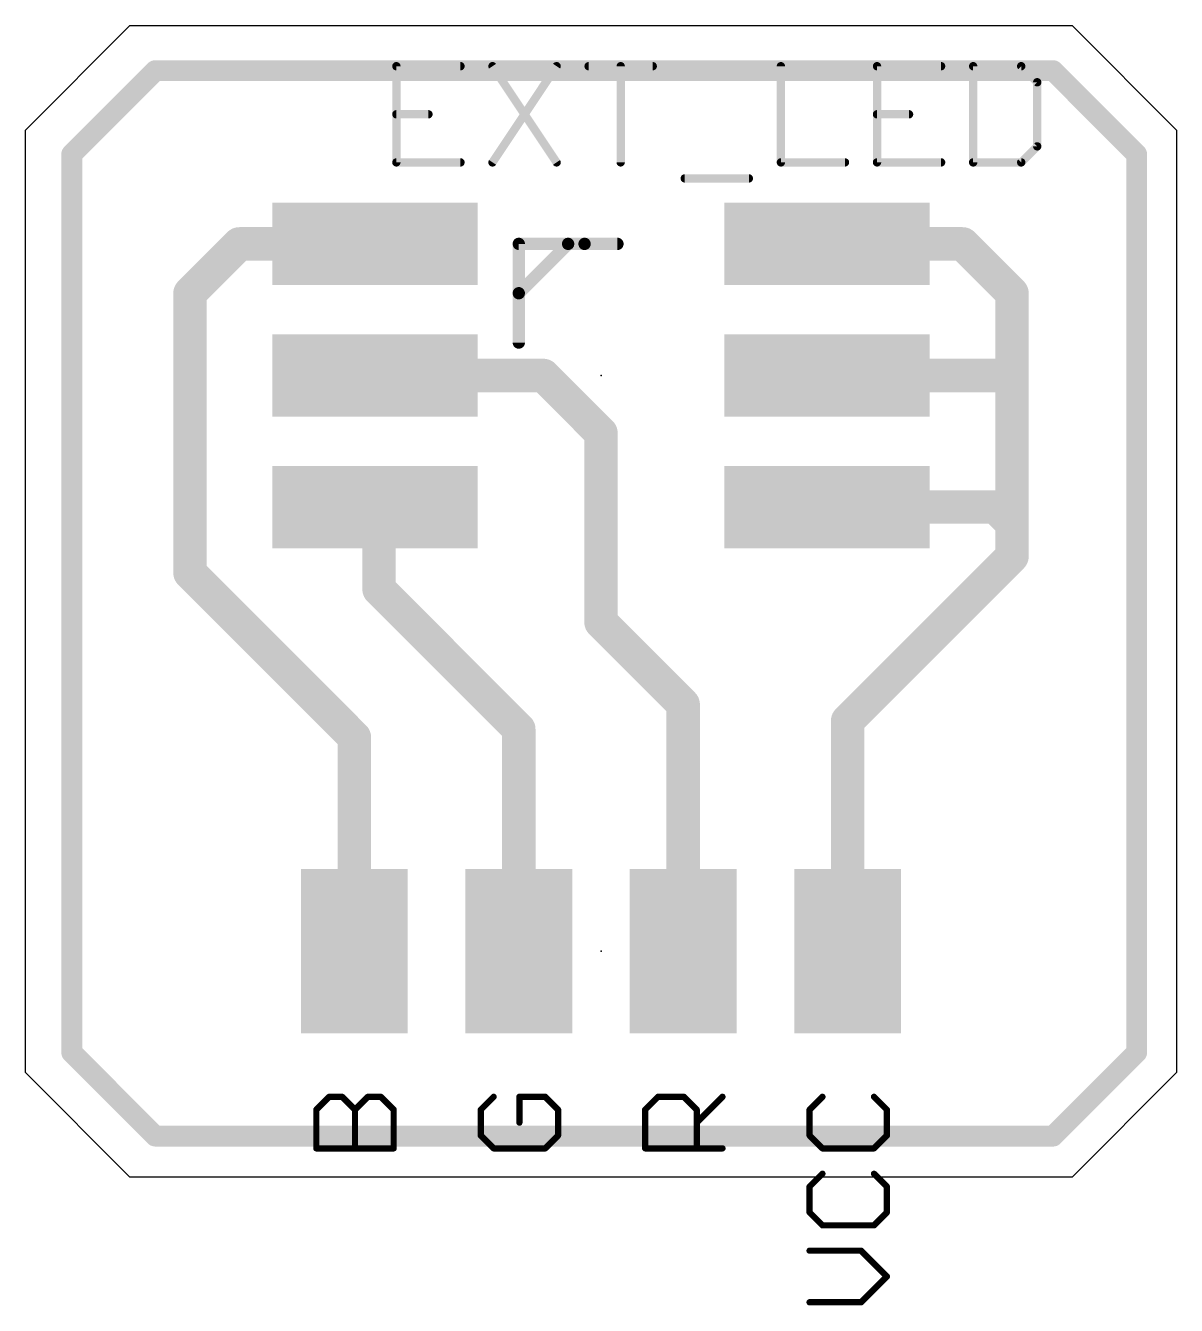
# Model space of a CAD drawing. Extents: x 1.3 to 95.4, y 0 to 60.
# Drawn here: x 66 to 80, y 44.44 to 60 of the extents above; entities that cross this region are included whole.
import ezdxf

# ---------------------------------------------------------------- set-up
doc = ezdxf.new("R2010")
doc.units = 0
for name, color, linetype in [('1', 12, 'CONTINUOUS'), ('20', 53, 'CONTINUOUS'), ('21', 253, 'CONTINUOUS'), ('23', 53, 'CONTINUOUS'), ('25', 253, 'CONTINUOUS')]:
    doc.layers.add(name, color=color, linetype=linetype)

# ---------------------------------------------------------------- blocks, each defined once
blk = doc.blocks.new('RECT')
blk.add_solid([(-0.5, -0.5), (0.5, -0.5), (-0.5, 0.5), (0.5, 0.5)])

msp = doc.modelspace()

# ---------------------------------------------------------------- linework, layer by layer
at = {"layer": '1'}
for points, const_width in [([(66.562, 58.436), (67.578, 59.452)], 0.254), ([(67.578, 59.452), (78.5, 59.452)], 0.254), ([(78.5, 59.452), (79.516, 58.436)], 0.254), ([(66.562, 47.514), (66.562, 58.436)], 0.254), ([(79.516, 47.514), (79.516, 58.436)], 0.254), ([(68, 56.746), (68.6, 57.346)], 0.4064), ([(68.6, 57.346), (70.25, 57.346)], 0.4064), ([(77.4, 57.346), (75.75, 57.346)], 0.4064), ([(78, 56.746), (77.4, 57.346)], 0.4064), ([(68, 53.346), (68, 56.746)], 0.4064), ([(78, 55.746), (78, 56.746)], 0.4064), ([(70.25, 55.746), (72.3, 55.746)], 0.4064), ([(72.3, 55.746), (73, 55.046)], 0.4064), ([(78, 55.746), (75.75, 55.746)], 0.4064), ([(78, 53.946), (78, 55.746)], 0.4064), ([(73, 55.046), (73, 52.746)], 0.4064), ([(70.3, 54.096), (70.25, 54.146)], 0.4064), ([(77.8, 54.146), (75.75, 54.146)], 0.4064), ([(78, 53.946), (77.8, 54.146)], 0.4064), ([(70.3, 53.146), (70.3, 54.096)], 0.4064), ([(78, 53.546), (78, 53.946)], 0.4064), ([(76, 51.546), (78, 53.546)], 0.4064), ([(70, 51.346), (68, 53.346)], 0.4064), ([(72, 51.446), (70.3, 53.146)], 0.4064), ([(73, 52.746), (74, 51.746)], 0.4064), ([(74, 51.746), (74, 48.746)], 0.4064), ([(76, 48.746), (76, 51.546)], 0.4064), ([(70, 48.746), (70, 51.346)], 0.4064), ([(72, 48.746), (72, 51.446)], 0.4064), ([(66.562, 47.514), (67.578, 46.498)], 0.254), ([(78.5, 46.498), (79.516, 47.514)], 0.254), ([(67.578, 46.498), (78.5, 46.498)], 0.254)]:
    msp.add_lwpolyline(points, dxfattribs=dict(at, const_width=const_width))
for points, const_width in [([(67.578, 59.5155, 1), (67.578, 59.3885)], 0.127), ([(67.6229, 59.4071, 1), (67.5331, 59.4969)], 0.127), ([(78.5449, 59.4969, 1), (78.4551, 59.4071)], 0.127), ([(78.5, 59.3885, 1), (78.5, 59.5155)], 0.127), ([(66.6255, 58.436, 1), (66.4985, 58.436)], 0.127), ([(66.5171, 58.4809, 1), (66.6069, 58.3911)], 0.127), ([(79.5795, 58.436, 1), (79.4525, 58.436)], 0.127), ([(79.4711, 58.3911, 1), (79.5609, 58.4809)], 0.127), ([(68.6, 57.4476, 1), (68.6, 57.2444)], 0.2032), ([(68.6718, 57.2742, 1), (68.5282, 57.4178)], 0.2032), ([(70.25, 57.2444, 1), (70.25, 57.4476)], 0.2032), ([(75.75, 57.4476, 1), (75.75, 57.2444)], 0.2032), ([(77.4718, 57.4178, 1), (77.3282, 57.2742)], 0.2032), ([(77.4, 57.2444, 1), (77.4, 57.4476)], 0.2032), ([(68.1016, 56.746, 1), (67.8984, 56.746)], 0.2032), ([(67.9282, 56.8178, 1), (68.0718, 56.6742)], 0.2032), ([(78.1016, 56.746, 1), (77.8984, 56.746)], 0.2032), ([(77.9282, 56.6742, 1), (78.0718, 56.8178)], 0.2032), ([(70.25, 55.8476, 1), (70.25, 55.6444)], 0.2032), ([(72.3718, 55.8178, 1), (72.2282, 55.6742)], 0.2032), ([(72.3, 55.6444, 1), (72.3, 55.8476)], 0.2032), ([(75.75, 55.8476, 1), (75.75, 55.6444)], 0.2032), ([(78.1016, 55.746, 1), (77.8984, 55.746)], 0.2032), ([(78, 55.6444, 1), (78, 55.8476)], 0.2032), ([(77.8984, 55.746, 1), (78.1016, 55.746)], 0.2032), ([(73.1016, 55.046, 1), (72.8984, 55.046)], 0.2032), ([(72.9282, 54.9742, 1), (73.0718, 55.1178)], 0.2032), ([(70.3218, 54.2178, 1), (70.1782, 54.0742)], 0.2032), ([(75.75, 54.2476, 1), (75.75, 54.0444)], 0.2032), ([(77.8718, 54.2178, 1), (77.7282, 54.0742)], 0.2032), ([(77.8, 54.0444, 1), (77.8, 54.2476)], 0.2032), ([(70.4016, 54.096, 1), (70.1984, 54.096)], 0.2032), ([(70.2282, 54.0242, 1), (70.3718, 54.1678)], 0.2032), ([(78.1016, 53.946, 1), (77.8984, 53.946)], 0.2032), ([(77.8984, 53.946, 1), (78.1016, 53.946)], 0.2032), ([(77.9282, 53.8742, 1), (78.0718, 54.0178)], 0.2032), ([(78.0718, 53.4742, 1), (77.9282, 53.6178)], 0.2032), ([(68.0718, 53.4178, 1), (67.9282, 53.2742)], 0.2032), ([(77.8984, 53.546, 1), (78.1016, 53.546)], 0.2032), ([(67.8984, 53.346, 1), (68.1016, 53.346)], 0.2032), ([(70.1984, 53.146, 1), (70.4016, 53.146)], 0.2032), ([(70.3718, 53.2178, 1), (70.2282, 53.0742)], 0.2032), ([(73.0718, 52.8178, 1), (72.9282, 52.6742)], 0.2032), ([(72.8984, 52.746, 1), (73.1016, 52.746)], 0.2032), ([(74.1016, 51.746, 1), (73.8984, 51.746)], 0.2032), ([(73.9282, 51.6742, 1), (74.0718, 51.8178)], 0.2032), ([(76.1016, 51.546, 1), (75.8984, 51.546)], 0.2032), ([(75.9282, 51.6178, 1), (76.0718, 51.4742)], 0.2032), ([(70.1016, 51.346, 1), (69.8984, 51.346)], 0.2032), ([(69.9282, 51.2742, 1), (70.0718, 51.4178)], 0.2032), ([(72.1016, 51.446, 1), (71.8984, 51.446)], 0.2032), ([(71.9282, 51.3742, 1), (72.0718, 51.5178)], 0.2032), ([(69.8984, 48.746, 1), (70.1016, 48.746)], 0.2032), ([(71.8984, 48.746, 1), (72.1016, 48.746)], 0.2032), ([(73.8984, 48.746, 1), (74.1016, 48.746)], 0.2032), ([(75.8984, 48.746, 1), (76.1016, 48.746)], 0.2032), ([(66.6069, 47.5589, 1), (66.5171, 47.4691)], 0.127), ([(79.5609, 47.4691, 1), (79.4711, 47.5589)], 0.127), ([(66.4985, 47.514, 1), (66.6255, 47.514)], 0.127), ([(79.4525, 47.514, 1), (79.5795, 47.514)], 0.127), ([(67.578, 46.5615, 1), (67.578, 46.4345)], 0.127), ([(67.5331, 46.4531, 1), (67.6229, 46.5429)], 0.127), ([(78.4551, 46.5429, 1), (78.5449, 46.4531)], 0.127), ([(78.5, 46.4345, 1), (78.5, 46.5615)], 0.127)]:
    msp.add_lwpolyline(points, format="xyb", dxfattribs=dict(at, const_width=const_width))
at = {"layer": '20'}
for p, q in [((66, 58.73), (67.27, 60)), ((67.27, 60), (78.73, 60)), ((78.73, 60), (80, 58.73)), ((66, 47.27), (66, 58.73)), ((80, 58.73), (80, 47.27)), ((67.27, 46), (66, 47.27)), ((80, 47.27), (78.73, 46)), ((78.73, 46), (67.27, 46))]:
    msp.add_line(p, q, dxfattribs=at)
at = {"layer": '21'}
for points, const_width in [([(72.6, 57.346), (72, 56.746)], 0.15), ([(72, 56.746), (72, 57.346)], 0.15), ([(72, 57.346), (72.6, 57.346)], 0.15), ([(72.8, 57.346), (72.6, 57.346)], 0.15), ([(73.2, 57.346), (72.8, 57.346)], 0.15), ([(72, 56.746), (72, 56.146)], 0.15), ([(69.5373, 46.8189), (69.6941, 46.9757)], 0.0762), ([(69.6941, 46.9757), (69.8508, 46.9757)], 0.0762), ([(69.8508, 46.9757), (70.0076, 46.8189)], 0.0762), ([(70.0076, 46.8189), (70.1644, 46.9757)], 0.0762), ([(70.1644, 46.9757), (70.3211, 46.9757)], 0.0762), ([(70.3211, 46.9757), (70.4779, 46.8189)], 0.0762), ([(71.6941, 46.9757), (71.5373, 46.8189)], 0.0762), ([(72.3211, 46.9757), (72.0076, 46.9757)], 0.0762), ([(72.0076, 46.9757), (72.0076, 46.6621)], 0.0762), ([(72.4779, 46.8189), (72.3211, 46.9757)], 0.0762), ([(73.5373, 46.8189), (73.6941, 46.9757)], 0.0762), ([(73.6941, 46.9757), (74.0076, 46.9757)], 0.0762), ([(74.0076, 46.9757), (74.1644, 46.8189)], 0.0762), ([(74.1644, 46.6621), (74.4779, 46.9757)], 0.0762), ([(75.6941, 46.9757), (75.5373, 46.8189)], 0.0762), ([(76.4779, 46.8189), (76.3211, 46.9757)], 0.0762), ([(69.5373, 46.3486), (69.5373, 46.8189)], 0.0762), ([(70.0076, 46.3486), (70.0076, 46.8189)], 0.0762), ([(70.4779, 46.8189), (70.4779, 46.3486)], 0.0762), ([(71.5373, 46.8189), (71.5373, 46.5053)], 0.0762), ([(72.4779, 46.5053), (72.4779, 46.8189)], 0.0762), ([(73.5373, 46.3486), (73.5373, 46.8189)], 0.0762), ([(74.1644, 46.8189), (74.1644, 46.3486)], 0.0762), ([(75.5373, 46.8189), (75.5373, 46.5053)], 0.0762), ([(76.4779, 46.5053), (76.4779, 46.8189)], 0.0762), ([(71.5373, 46.5053), (71.6941, 46.3486)], 0.0762), ([(72.3211, 46.3486), (72.4779, 46.5053)], 0.0762), ([(75.5373, 46.5053), (75.6941, 46.3486)], 0.0762), ([(76.3211, 46.3486), (76.4779, 46.5053)], 0.0762), ([(70.4779, 46.3486), (69.5373, 46.3486)], 0.0762), ([(71.6941, 46.3486), (72.3211, 46.3486)], 0.0762), ([(74.4779, 46.3486), (73.5373, 46.3486)], 0.0762), ([(75.6941, 46.3486), (76.3211, 46.3486)], 0.0762), ([(75.6941, 46.0401), (75.5373, 45.8834)], 0.0762), ([(76.4779, 45.8834), (76.3211, 46.0401)], 0.0762), ([(75.5373, 45.8834), (75.5373, 45.5698)], 0.0762), ([(76.4779, 45.5698), (76.4779, 45.8834)], 0.0762), ([(75.5373, 45.5698), (75.6941, 45.4131)], 0.0762), ([(76.3211, 45.4131), (76.4779, 45.5698)], 0.0762), ([(75.6941, 45.4131), (76.3211, 45.4131)], 0.0762), ([(76.1644, 45.1046), (75.5373, 45.1046)], 0.0762), ([(76.4779, 44.7911), (76.1644, 45.1046)], 0.0762), ([(76.1644, 44.4775), (76.4779, 44.7911)], 0.0762), ([(75.5373, 44.4775), (76.1644, 44.4775)], 0.0762)]:
    msp.add_lwpolyline(points, dxfattribs=dict(at, const_width=const_width))
for points, const_width in [([(72.0375, 57.346, 1), (71.9625, 57.346)], 0.075), ([(72, 57.3835, 1), (72, 57.3085)], 0.075), ([(72.6, 57.3835, 1), (72.6, 57.3085)], 0.075), ([(72.6265, 57.3195, 1), (72.5735, 57.3725)], 0.075), ([(72.6, 57.3085, 1), (72.6, 57.3835)], 0.075), ([(72.8, 57.3835, 1), (72.8, 57.3085)], 0.075), ([(72.8, 57.3085, 1), (72.8, 57.3835)], 0.075), ([(73.2, 57.3085, 1), (73.2, 57.3835)], 0.075), ([(72.0375, 56.746, 1), (71.9625, 56.746)], 0.075), ([(71.9735, 56.7725, 1), (72.0265, 56.7195)], 0.075), ([(71.9625, 56.746, 1), (72.0375, 56.746)], 0.075), ([(71.9625, 56.146, 1), (72.0375, 56.146)], 0.075), ([(69.6941, 46.9947, 1), (69.6941, 46.9566)], 0.0381), ([(69.7075, 46.9622, 1), (69.6806, 46.9891)], 0.0381), ([(69.8643, 46.9891, 1), (69.8374, 46.9622)], 0.0381), ([(69.8508, 46.9566, 1), (69.8508, 46.9947)], 0.0381), ([(70.1644, 46.9947, 1), (70.1644, 46.9566)], 0.0381), ([(70.1778, 46.9622, 1), (70.1509, 46.9891)], 0.0381), ([(70.3346, 46.9891, 1), (70.3077, 46.9622)], 0.0381), ([(70.3211, 46.9566, 1), (70.3211, 46.9947)], 0.0381), ([(71.7075, 46.9622, 1), (71.6806, 46.9891)], 0.0381), ([(72.0076, 46.9947, 1), (72.0076, 46.9566)], 0.0381), ([(72.0266, 46.9757, 1), (71.9886, 46.9757)], 0.0381), ([(72.3346, 46.9891, 1), (72.3077, 46.9622)], 0.0381), ([(72.3211, 46.9566, 1), (72.3211, 46.9947)], 0.0381), ([(73.6941, 46.9947, 1), (73.6941, 46.9566)], 0.0381), ([(73.7075, 46.9622, 1), (73.6806, 46.9891)], 0.0381), ([(74.0211, 46.9891, 1), (73.9941, 46.9622)], 0.0381), ([(74.0076, 46.9566, 1), (74.0076, 46.9947)], 0.0381), ([(74.4914, 46.9622, 1), (74.4644, 46.9891)], 0.0381), ([(75.7075, 46.9622, 1), (75.6806, 46.9891)], 0.0381), ([(76.3346, 46.9891, 1), (76.3077, 46.9622)], 0.0381), ([(69.5563, 46.8189, 1), (69.5182, 46.8189)], 0.0381), ([(69.5238, 46.8324, 1), (69.5508, 46.8054)], 0.0381), ([(70.0266, 46.8189, 1), (69.9886, 46.8189)], 0.0381), ([(69.9941, 46.8324, 1), (70.0211, 46.8054)], 0.0381), ([(69.9941, 46.8054, 1), (70.0211, 46.8324)], 0.0381), ([(70.4969, 46.8189, 1), (70.4589, 46.8189)], 0.0381), ([(70.4644, 46.8054, 1), (70.4914, 46.8324)], 0.0381), ([(71.5563, 46.8189, 1), (71.5182, 46.8189)], 0.0381), ([(71.5238, 46.8324, 1), (71.5508, 46.8054)], 0.0381), ([(72.4969, 46.8189, 1), (72.4589, 46.8189)], 0.0381), ([(72.4644, 46.8054, 1), (72.4914, 46.8324)], 0.0381), ([(73.5563, 46.8189, 1), (73.5182, 46.8189)], 0.0381), ([(73.5238, 46.8324, 1), (73.5508, 46.8054)], 0.0381), ([(74.1834, 46.8189, 1), (74.1453, 46.8189)], 0.0381), ([(74.1509, 46.8054, 1), (74.1778, 46.8324)], 0.0381), ([(75.5563, 46.8189, 1), (75.5182, 46.8189)], 0.0381), ([(75.5238, 46.8324, 1), (75.5508, 46.8054)], 0.0381), ([(76.4969, 46.8189, 1), (76.4589, 46.8189)], 0.0381), ([(76.4644, 46.8054, 1), (76.4914, 46.8324)], 0.0381), ([(74.1509, 46.6756, 1), (74.1778, 46.6486)], 0.0381), ([(71.5508, 46.5188, 1), (71.5238, 46.4919)], 0.0381), ([(71.9886, 46.6621, 1), (72.0266, 46.6621)], 0.0381), ([(72.4914, 46.4919, 1), (72.4644, 46.5188)], 0.0381), ([(75.5508, 46.5188, 1), (75.5238, 46.4919)], 0.0381), ([(76.4914, 46.4919, 1), (76.4644, 46.5188)], 0.0381), ([(69.5373, 46.3676, 1), (69.5373, 46.3295)], 0.0381), ([(70.4779, 46.3295, 1), (70.4779, 46.3676)], 0.0381), ([(71.5182, 46.5053, 1), (71.5563, 46.5053)], 0.0381), ([(71.6941, 46.3676, 1), (71.6941, 46.3295)], 0.0381), ([(71.6806, 46.3351, 1), (71.7075, 46.3621)], 0.0381), ([(72.3077, 46.3621, 1), (72.3346, 46.3351)], 0.0381), ([(72.3211, 46.3295, 1), (72.3211, 46.3676)], 0.0381), ([(72.4589, 46.5053, 1), (72.4969, 46.5053)], 0.0381), ([(73.5373, 46.3676, 1), (73.5373, 46.3295)], 0.0381), ([(74.4779, 46.3295, 1), (74.4779, 46.3676)], 0.0381), ([(75.5182, 46.5053, 1), (75.5563, 46.5053)], 0.0381), ([(75.6941, 46.3676, 1), (75.6941, 46.3295)], 0.0381), ([(75.6806, 46.3351, 1), (75.7075, 46.3621)], 0.0381), ([(76.3077, 46.3621, 1), (76.3346, 46.3351)], 0.0381), ([(76.3211, 46.3295, 1), (76.3211, 46.3676)], 0.0381), ([(76.4589, 46.5053, 1), (76.4969, 46.5053)], 0.0381), ([(69.5182, 46.3486, 1), (69.5563, 46.3486)], 0.0381), ([(69.9886, 46.3486, 1), (70.0266, 46.3486)], 0.0381), ([(70.4589, 46.3486, 1), (70.4969, 46.3486)], 0.0381), ([(73.5182, 46.3486, 1), (73.5563, 46.3486)], 0.0381), ([(74.1453, 46.3486, 1), (74.1834, 46.3486)], 0.0381), ([(75.7075, 46.0267, 1), (75.6806, 46.0536)], 0.0381), ([(76.3346, 46.0536, 1), (76.3077, 46.0267)], 0.0381), ([(75.5563, 45.8834, 1), (75.5182, 45.8834)], 0.0381), ([(75.5238, 45.8968, 1), (75.5508, 45.8699)], 0.0381), ([(76.4969, 45.8834, 1), (76.4589, 45.8834)], 0.0381), ([(76.4644, 45.8699, 1), (76.4914, 45.8968)], 0.0381), ([(75.5508, 45.5833, 1), (75.5238, 45.5564)], 0.0381), ([(76.4914, 45.5564, 1), (76.4644, 45.5833)], 0.0381), ([(75.5182, 45.5698, 1), (75.5563, 45.5698)], 0.0381), ([(75.6941, 45.4321, 1), (75.6941, 45.394)], 0.0381), ([(75.6806, 45.3996, 1), (75.7075, 45.4265)], 0.0381), ([(76.3077, 45.4265, 1), (76.3346, 45.3996)], 0.0381), ([(76.3211, 45.394, 1), (76.3211, 45.4321)], 0.0381), ([(76.4589, 45.5698, 1), (76.4969, 45.5698)], 0.0381), ([(75.5373, 45.1237, 1), (75.5373, 45.0856)], 0.0381), ([(76.1778, 45.1181, 1), (76.1509, 45.0911)], 0.0381), ([(76.1644, 45.0856, 1), (76.1644, 45.1237)], 0.0381), ([(76.4914, 44.7776, 1), (76.4644, 44.8045)], 0.0381), ([(76.4644, 44.7776, 1), (76.4914, 44.8045)], 0.0381), ([(75.5373, 44.4966, 1), (75.5373, 44.4585)], 0.0381), ([(76.1509, 44.491, 1), (76.1778, 44.4641)], 0.0381), ([(76.1644, 44.4585, 1), (76.1644, 44.4966)], 0.0381)]:
    msp.add_lwpolyline(points, format="xyb", dxfattribs=dict(at, const_width=const_width))
at = {"layer": '23'}
for p in [(73, 55.746), (73, 48.746)]:
    msp.add_point(p, dxfattribs=at)
at = {"layer": '25', "const_width": 0.1016}
for points in [[(71.2904, 59.5062), (70.5108, 59.5062)], [(70.5108, 59.5062), (70.5108, 58.3368)], [(71.6802, 59.5062), (72.4598, 58.3368)], [(72.4598, 59.5062), (71.6802, 58.3368)], [(72.8496, 59.5062), (73.6292, 59.5062)], [(73.2394, 58.3368), (73.2394, 59.5062)], [(75.1884, 59.5062), (75.1884, 58.3368)], [(77.1374, 59.5062), (76.3578, 59.5062)], [(76.3578, 59.5062), (76.3578, 58.3368)], [(77.5272, 59.5062), (77.5272, 58.3368)], [(78.1119, 59.5062), (77.5272, 59.5062)], [(78.3068, 59.3113), (78.1119, 59.5062)], [(78.3068, 58.5317), (78.3068, 59.3113)], [(70.5108, 58.9215), (70.9006, 58.9215)], [(76.3578, 58.9215), (76.7476, 58.9215)], [(78.1119, 58.3368), (78.3068, 58.5317)], [(70.5108, 58.3368), (71.2904, 58.3368)], [(75.1884, 58.3368), (75.968, 58.3368)], [(76.3578, 58.3368), (77.1374, 58.3368)], [(77.5272, 58.3368), (78.1119, 58.3368)], [(74.019, 58.1419), (74.7986, 58.1419)]]:
    msp.add_lwpolyline(points, dxfattribs=at)
at = {"layer": '25', "const_width": 0.0508}
for points in [[(70.5108, 59.5316, 1), (70.5108, 59.4808)], [(70.5362, 59.5062, 1), (70.4854, 59.5062)], [(71.2904, 59.4808, 1), (71.2904, 59.5316)], [(71.7013, 59.5203, 1), (71.6591, 59.4921)], [(72.4809, 59.4921, 1), (72.4387, 59.5203)], [(72.8496, 59.5316, 1), (72.8496, 59.4808)], [(73.2648, 59.5062, 1), (73.214, 59.5062)], [(73.6292, 59.4808, 1), (73.6292, 59.5316)], [(75.2138, 59.5062, 1), (75.163, 59.5062)], [(76.3578, 59.5316, 1), (76.3578, 59.4808)], [(76.3832, 59.5062, 1), (76.3324, 59.5062)], [(77.1374, 59.4808, 1), (77.1374, 59.5316)], [(77.5526, 59.5062, 1), (77.5018, 59.5062)], [(77.5272, 59.5316, 1), (77.5272, 59.4808)], [(78.1298, 59.5242, 1), (78.0939, 59.4882)], [(78.1119, 59.4808, 1), (78.1119, 59.5316)], [(78.3322, 59.3113, 1), (78.2814, 59.3113)], [(78.2888, 59.2933, 1), (78.3247, 59.3293)], [(70.5108, 58.9469, 1), (70.5108, 58.8961)], [(70.9006, 58.8961, 1), (70.9006, 58.9469)], [(76.3578, 58.9469, 1), (76.3578, 58.8961)], [(76.7476, 58.8961, 1), (76.7476, 58.9469)], [(78.2814, 58.5317, 1), (78.3322, 58.5317)], [(78.3247, 58.5137, 1), (78.2888, 58.5497)], [(70.5108, 58.3622, 1), (70.5108, 58.3114)], [(70.4854, 58.3368, 1), (70.5362, 58.3368)], [(71.2904, 58.3114, 1), (71.2904, 58.3622)], [(71.6591, 58.3509, 1), (71.7013, 58.3227)], [(72.4387, 58.3227, 1), (72.4809, 58.3509)], [(73.214, 58.3368, 1), (73.2648, 58.3368)], [(75.1884, 58.3622, 1), (75.1884, 58.3114)], [(75.163, 58.3368, 1), (75.2138, 58.3368)], [(75.968, 58.3114, 1), (75.968, 58.3622)], [(76.3578, 58.3622, 1), (76.3578, 58.3114)], [(76.3324, 58.3368, 1), (76.3832, 58.3368)], [(77.1374, 58.3114, 1), (77.1374, 58.3622)], [(77.5272, 58.3622, 1), (77.5272, 58.3114)], [(77.5018, 58.3368, 1), (77.5526, 58.3368)], [(78.0939, 58.3548, 1), (78.1298, 58.3188)], [(78.1119, 58.3114, 1), (78.1119, 58.3622)], [(74.019, 58.1673, 1), (74.019, 58.1165)], [(74.7986, 58.1165, 1), (74.7986, 58.1673)]]:
    msp.add_lwpolyline(points, format="xyb", dxfattribs=at)

# ---------------------------------------------------------------- block references
at = {"layer": '1', "xscale": 2.5}
for p in [(70.25, 57.346), (70.25, 55.746), (70.25, 54.146)]:
    msp.add_blockref('RECT', p, dxfattribs=at)
at = {"layer": '1', "xscale": 2.5, "rotation": 180}
for p in [(75.75, 57.346), (75.75, 55.746), (75.75, 54.146)]:
    msp.add_blockref('RECT', p, dxfattribs=at)
at = {"layer": '1', "xscale": 2, "yscale": 1.3, "rotation": 270}
for p in [(70, 48.746), (72, 48.746), (74, 48.746), (76, 48.746)]:
    msp.add_blockref('RECT', p, dxfattribs=at)

doc.saveas('drawing.dxf')
